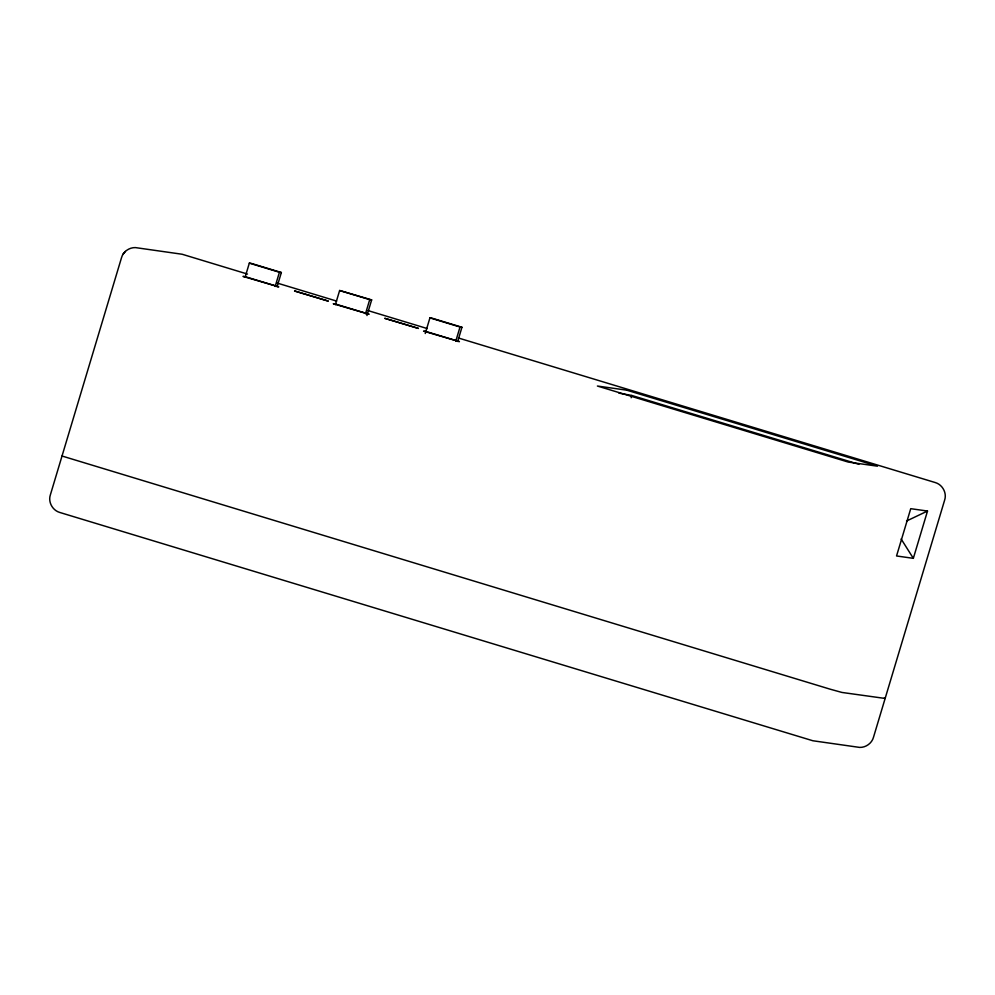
<?xml version="1.0" encoding="UTF-8"?>
<svg xmlns="http://www.w3.org/2000/svg" width="995" height="995" viewBox="0 0 995 995"><rect width="100%" height="100%" fill="white"/><g stroke="black" fill="none" stroke-linecap="round" stroke-linejoin="round"><path stroke-width="1.49" d="M245.068 277.344L249.335 263.128L251.25 263.401L281.361 272.518L277.083 286.747M275.167 286.473L279.433 272.257L281.361 272.518M335.365 304.719L339.631 290.503L371.657 299.893L366.956 315.539M365.463 313.848L369.73 299.619L371.657 299.893M425.238 333.512L429.927 317.878L431.855 318.139L461.954 327.268L457.688 341.484M455.76 341.223L460.026 326.994L461.954 327.268M631.166 397.739L631.85 395.488L858.909 464.317M913.335 558.332L927.514 511.044L910.736 508.681L896.545 555.969L913.335 558.332L901.122 538.967M247.506 274.073L182.147 254.247L135.382 247.593C129.201 247.419 123.119 251.66 121.514 257.705L50.347 494.938C47.959 502.052 52.524 510.36 59.712 512.437L812.853 740.753L859.618 747.407C865.799 747.618 871.881 743.29 873.486 737.295L944.653 500.062C947.041 492.948 942.476 484.64 935.288 482.563L458.446 338.014M62.038 456.021L830.166 689.187L841.944 692.445L885.14 698.453L884.269 698.104M125.37 251.424L122.858 254.409M906.52 521.019L927.514 511.044M425.972 331.472L423.571 331.136L459.416 341.621L427.427 331.92M618.915 393.124L631.85 395.488M249.335 263.128L279.433 272.257M339.631 290.503L369.73 299.619M429.927 317.878L460.026 326.994M277.219 283.077L336.633 301.087M367.839 310.539L427.253 328.561M294.595 290.988L328.089 301.05L294.595 290.988M384.891 318.363L418.385 328.412L384.891 318.363M245.379 276.734L242.979 276.399L278.824 286.871L245.379 276.734M335.676 304.109L333.275 303.761L369.12 314.246L335.676 304.109M626.651 390.152L597.398 386.035L848.225 462.066L877.478 466.182L626.651 390.152"/></g></svg>
